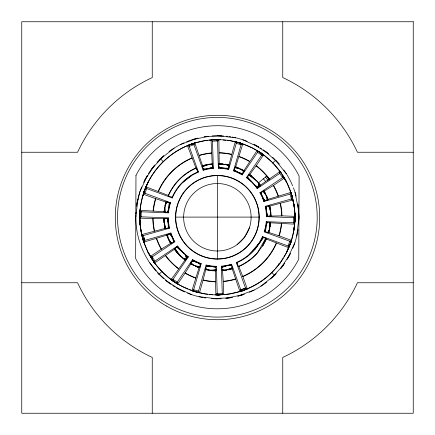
<?xml version="1.0" encoding="UTF-8"?>
<svg xmlns="http://www.w3.org/2000/svg" width="435" height="435" viewBox="0 0 435 435"><rect width="100%" height="100%" fill="white"/><g stroke="black" fill="none" stroke-linecap="round" stroke-linejoin="round"><path stroke-width="0.65" d="M139.727 217.451L140.287 209.273L139.755 215.167L140.26 211.698M215.537 281.543L215.542 270.951C217.19 270.14 214.477 266.992 216.38 266.318L217.223 293.505L215.869 294.892L215.537 281.543A64.309 64.309 0 0 1 203.112 279.971L205.755 269.711C204.363 268.515 207.772 266.144 206.098 265.013L198.501 291.135L199.469 292.815L203.112 279.971M217.315 139.613L218.881 139.63L217.522 141.016L218.365 168.204C220.213 167.497 217.587 164.397 219.202 163.565L218.881 139.63L211.051 139.869L212.215 163.783L212.574 163.984L212.9 168.111L213.34 168.356L212.498 141.168L211.051 139.869L220.371 139.836M295.022 217.07L294.017 229.702L291.129 241.539L286.42 252.778L283.93 256.808M139.727 216.467L140.266 225.276L139.967 221.42M295.017 218.055L295.017 216.576M139.733 216.217L139.733 218.169L163.669 218.674L163.892 218.332L168.03 218.294L168.307 217.875L141.125 216.82L139.733 218.169L139.727 216.597M295.012 218.549L295.017 216.353A77.647 77.647 0 0 0 238.418 142.517M139.76 214.868L140.277 209.507L139.733 218.419M295.001 219.022L294.74 213.085M294.185 227.679L294.017 229.702L294.93 221.051L294.729 212.53M139.744 215.499L139.852 220.137M249.38 174.402L249.793 174.419L256.253 165.664L263.594 154.871L261.674 155.203L246.384 177.687L247.015 177.708L249.38 174.402L254.214 178.475L258.531 183.097L258.45 187.012L255.372 185.653L247.471 177.067L249.277 179.508L251.425 181.438M165.61 203.776L166.975 202.025C165.387 205.026 163.609 208.697 164.974 212.101L165.121 205.82L166.181 201.753L170.123 202.993L170.52 202.683L144.996 193.281L143.251 194.13L155.512 198.643L165.86 202.009L166.181 201.753L170.123 202.993M269.134 230.746L267.77 232.497C269.357 229.495 271.135 225.825 269.771 222.421L269.624 228.701L268.564 232.768L264.719 231.447L264.224 231.839L289.748 241.24L291.493 240.392L279.237 235.873L268.884 232.513L268.564 232.768M207.549 140.369L205.521 140.521L193.662 143.322L187.447 145.611L189.22 146.399L198.425 171.999L197.93 171.896L196.348 168.079L195.946 167.997L187.447 145.611L194.815 142.963L193.95 144.697L203.156 170.297C204.695 169.052 201.242 166.915 202.52 165.632L194.815 142.963L193.662 143.322C170.428 150.874 151.244 169.742 143.621 192.982C141.359 201.438 139.205 210.159 139.88 218.984M222.486 294.74A77.647 77.647 0 0 0 294.712 224.177L295.022 217.56L294.718 213.509M168.307 217.875A49.068 49.068 0 0 0 169.53 228.168L168.307 227.935L168.03 218.294M211.579 139.831A77.647 77.647 0 0 0 140.032 210.344L139.727 216.962A77.647 77.647 0 0 0 219.778 294.87M140.282 211.187L139.787 214.102L140.266 211.464M169.084 206.717L169.28 202.819C170.237 206.125 167.464 209.648 168.503 212.851L141.321 211.796L140.293 210.632M294.93 221.051L293.679 223.014L293.424 222.725L266.242 221.671L266.552 222.22L265.464 231.703L264.621 231.529M169.922 241.947L171.559 243.203L168.253 238.429L167.513 236.629L167.644 234.557L168.253 238.429L170.852 243.654L174.283 241.468L174.848 241.74L152.223 256.873L150.341 256.449L148.052 252.246L143.436 240.968L141.679 234.579L140.391 226.553L142.044 236.102L143.811 242.116L166.735 235.199L166.844 234.808L170.765 233.492L170.901 233.002L144.725 240.403L143.811 242.116L143.322 240.626M264.828 192.575L263.186 191.318L266.492 196.087L267.231 197.887L267.101 199.964L266.492 196.087L263.898 190.867L260.462 193.048L259.896 192.781L282.522 177.649L284.408 178.073L286.692 182.276L291.423 193.896L294.109 205.412L294.577 210.507M139.836 215.613L139.727 216.962L140.728 204.814L140.413 208.001M140.005 213.585L140.282 210.214M294.294 226.33L295.022 217.56L294.017 229.702L294.609 223.96M140.423 208.05L140.728 204.814L140.407 208.109M294.685 222.655L294.99 219.452M140.407 208.169L140.728 204.814M139.766 214.689L140.282 209.425M169.28 202.819L168.715 208.566L167.41 212.253L168.503 212.851A49.068 49.068 0 0 1 170.52 202.683M294.593 223.78L294.017 229.702L294.941 220.73M294.723 222.464L294.979 219.827M212.9 168.111L203.303 169.057L203.156 170.297A49.068 49.068 0 0 1 213.34 168.356M168.198 212.296L164.136 212.052L164.381 209.964M270.363 224.558L270.608 222.47L266.552 222.22M135.812 216.945L137.933 199.094L136.862 204.189L139.901 191.759L147.432 175.435M296.735 236.085L298.932 217.576L297.98 204.814M164.136 212.052L164.495 207.778M270.608 222.47L270.255 226.744M206.435 265.388L206.32 266.242L215.852 266.66M143.137 195.652L144.246 191.155M143.735 192.64L143.251 194.13L148.324 181.743L145.355 188.23L143.621 192.982L143.142 195.581L143.621 192.982L145.959 186.784L168.274 195.451L168.356 195.853L172.135 197.343L172.26 197.963L146.736 188.562L146.111 187.137M139.798 213.906L140.277 211.29M143.142 195.598L143.621 192.982M279.912 172.673L279.77 173.44A76.245 76.245 0 0 1 282.522 177.649M154.974 261.082L154.626 263.001L174.283 249.347L174.266 248.934L177.589 246.471L177.578 245.965L154.974 261.082A76.245 76.245 0 0 1 152.223 256.873M168.307 227.935L168.704 225.89L167.17 218.386L168.041 220.279M266.715 216.228L267.574 216.135L266.041 208.631L266.438 206.587L266.785 216.124L266.438 216.646L293.62 217.701L295.017 216.353L281.962 215.847L266.785 216.124M164.876 205.837L165.86 202.009M269.869 228.685L268.884 232.513M264.719 231.447L265.66 227.799M228.995 164.811L235.275 141.707L236.248 143.387L228.647 169.503L228.31 169.133L229.272 165.11L225.107 164.098M142.87 239.125L143.436 240.968L142.441 237.619L143.023 235.368L141.679 234.579L164.832 228.473C166.029 229.838 168.399 226.543 169.53 228.168L143.354 235.563L143.023 235.368M291.722 199.154L291.39 198.958L265.214 206.353C266.329 208.039 268.727 204.646 269.912 206.043L293.065 199.942L291.722 199.154L292.304 196.903L290.933 192.406L268.014 199.317C267.737 201.133 263.914 199.496 263.844 201.514L290.025 194.119L290.933 192.406L291.423 193.896M228.31 169.133L229.272 165.11L218.859 163.788M174.283 241.468L170.765 233.492M169.519 204.885L170.025 203.074M193.434 291.124L191.949 290.629L193.673 289.732L201.269 263.61C199.252 263.664 200.856 267.498 199.04 267.759L191.949 290.629L199.469 292.815L193.091 291.015L189.345 289.444M241.969 174.473L234.318 169.993C232.779 173.054 234.998 167.094 235.705 166.763L242.795 143.893L241.077 144.79L233.475 170.911A49.068 49.068 0 0 1 242.181 174.924L257.487 152.419L257.074 150.532L243.953 170.574L244.127 170.944L241.969 174.473L242.181 174.924M185.022 273.18L190.791 263.947C189.823 262.392 193.831 261.174 192.564 259.597L177.257 282.103L177.67 283.99L185.022 273.18A64.603 64.603 0 0 0 195.598 278.085M290.504 243.361L291.493 240.392L291.015 241.882M288.633 247.379L288.013 245.96L262.484 236.558C262.43 238.549 266.318 237.254 266.47 239.071L288.791 247.738L291.129 241.539L286.42 252.778L291.129 241.539M164.724 226.695L165.947 228.544L164.142 222.53L163.979 220.431L164.734 218.343L164.142 222.53L165.131 228.756M270.026 207.827L268.803 205.978L270.603 211.992L270.766 214.091L270.01 216.173L270.603 211.992L269.613 205.766M257.808 252.278L262.615 245.797L265.611 238.358L257.808 252.278A53.489 53.489 0 0 1 238.402 266.443L236.939 262.648L236.319 262.522L245.525 288.117L246.944 288.753L245.525 288.117A76.245 76.245 0 0 1 241.751 289.503L240.794 289.819L239.93 291.559L232.225 268.89C233.541 267.612 229.99 265.453 231.589 264.224L240.794 289.819L240.62 290.167L242.909 290.591L247.297 288.911L242.877 276.616L238.804 266.524L238.402 266.443M249.418 227.809C247.123 234.514 242.795 240.424 237.097 244.633A33.74 33.74 0 0 1 185.245 227.559A33.74 33.74 0 0 1 217.505 183.521A33.74 33.74 0 0 1 249.418 227.809L244.59 237.195L237.097 244.633M228.223 169.041L218.887 167.067L218.365 168.204A49.068 49.068 0 0 1 228.647 169.503M287.029 259.69L294.843 242.763M192.776 260.048L192.4 260.826L200.66 263.773M236.319 262.522C247.939 257.558 257.433 248.135 262.484 236.558M262.615 245.797L266.394 238.668M236.939 262.648A49.427 49.427 0 0 0 254.714 249.641L259.13 243.703L262.609 237.173M290.205 193.776L290.933 192.406M262.702 246.096L266.47 239.071M167.41 212.253L168.421 210.426M266.323 224.09L267.335 222.269L266.03 225.955L265.464 231.703L265.225 229.636M275.6 268.275L280.015 263.142L283.218 257.96M139.82 213.465L141.065 211.508M241.914 174.359L244.127 170.944L235.308 166.866M144.844 179.949L154.838 165.012M280.646 268.4L289.9 254.567M259.13 243.703L263.344 237.466L254.714 249.641M173.07 279.319L188.36 256.835L187.73 256.808L185.37 260.119L184.957 260.103L171.151 279.651L177.67 283.99L177.257 282.103A76.245 76.245 0 0 1 173.07 279.319L171.151 279.651L172.418 280.57M257.172 188.556C256.661 186.626 260.712 186.974 260.462 185.174L280.118 171.52L281.032 172.798L280.118 171.52L279.77 173.44L257.172 188.556A49.068 49.068 0 0 0 246.384 177.687M274.713 269.298C265.867 279.602 253.801 286.725 241.082 291.2L239.93 291.559L242.909 290.591L240.104 291.211M249.152 254.649L258.994 243.252M151.576 169.063L163.783 155.871M270.51 279.134L283.174 265.459M272.647 163.174L275.551 160.336M159.036 274.333L161.94 271.494M140.01 217.897L140.57 217.353M293.897 217.435L295.017 216.353L295.017 217.919M171.401 197.055L172.26 197.963A49.068 49.068 0 0 1 182.809 182.428L185.593 179.873L191.704 175.441L198.425 171.999M257.156 188.05L257.797 187.469L255.372 185.653L257.15 187.925M144.784 189.687L146.579 188.208M288.166 246.313L289.96 244.834M256.563 180.514L258.58 182.787L266.775 176.088L269.075 179.013M159.922 159.362L174.565 147.835A81.562 81.562 0 0 0 168.981 151.603M260.701 286.274L274.822 275.154M182.809 182.428L191.704 175.441M210.486 164.218L212.617 164.827L208.403 164.528L202.531 166.746L204.292 165.392L212.574 163.984L212.791 168.046M224.264 270.304L222.127 269.695C225.504 270.043 229.571 270.32 232.219 267.775L226.341 269.994L222.171 270.532L221.953 266.476L221.404 266.16L222.252 293.353L223.693 294.653L223.285 281.592L222.53 270.739L222.171 270.532M177.589 246.471L174.266 248.934L178.306 253.795L185.37 260.119M170.852 243.654L170.482 243.48L161.206 249.179L150.341 256.449L154.626 263.001L153.718 261.723M263.898 190.867L264.262 191.041L273.539 185.343L284.408 178.073L283.604 176.73L286.692 182.276L280.368 171.863L272.489 162.57L263.257 154.621L257.074 150.532L263.594 154.871L262.327 153.952M210.921 168.258L212.748 167.257L203.553 169.808M231.197 264.714L223.824 266.263L221.997 267.259L221.845 266.41M192.988 290.091L193.673 289.732A76.245 76.245 0 0 0 198.501 291.135M202.531 166.746L206.337 164.919M228.408 269.602L232.219 267.775M263.985 201.03L264.768 200.676L260.462 193.048M278.786 263.599L280.015 263.142M180.623 144.447L198.115 138.004M237.88 296.056L254.122 290.074M241.751 289.503L245.525 288.117M188.899 145.024L193.662 143.322L193.319 143.43M245.846 289.498L241.082 291.2L229.223 294L226.521 294.201M227.211 164.686L229.055 165.92L225.14 164.338L218.865 164.631L220.958 163.892M207.533 269.836L205.69 268.596C208.795 269.972 212.579 271.489 215.88 269.89L209.605 270.184L205.472 269.412M190.361 144.463L193.662 143.322L191.835 143.931L194.124 144.355M209.056 168.541L212.748 167.257M225.689 265.981L221.997 267.259L227.538 265.627L231.442 265.464L229.375 265.209M244.383 290.058L241.082 291.2L241.425 291.091M242.909 290.591L241.082 291.2L247.297 288.911L246.585 288.595M170.732 233.611L166.844 234.808L167.513 236.629M202.264 165.947L204.292 165.392M230.458 269.124L232.486 268.569M202.52 165.632L206.359 164.68M232.225 268.89L228.391 269.841M191.835 143.931L194.641 143.311M192.471 139.591L208.795 136.356M225.95 298.165L242.279 294.93M226.379 168.66L228.429 168.28L218.892 167.856M210.225 266.166L208.365 265.861L206.32 266.242L210.225 266.166L215.858 267.449L213.971 266.568M208.3 164.31L212.215 163.783M226.445 270.211L222.53 270.739M218.865 164.631L223.052 164.071M211.693 270.445L215.88 269.89M171.33 235.232L169.976 233.84L172.695 238.402L173.619 241.893L174.848 241.74A49.068 49.068 0 0 1 170.901 233.002M221.953 266.476L223.824 266.263M208.898 140.271L211.6 140.07M214.297 139.863L217.674 139.613L215.744 139.63L217.788 140.739M219.773 294.707L215.869 294.892L223.693 294.653L215.048 294.74M222.475 294.5L225.172 294.299M242.425 169.998L243.671 171.646L240.691 169.123L235.058 167.665L237.129 167.551M192.319 264.518L191.074 262.87L194.053 265.399L195.821 266.215L197.615 266.97L199.692 266.851L194.053 265.399L190.617 263.577M204.923 136.655L223.552 135.932M211.861 298.562L229.821 297.866M212.617 139.76L217.674 139.613L214.178 139.678M222.127 294.761L217.07 294.908L217.435 294.908M224.52 168.356L228.429 168.28M220.567 294.843L217.07 294.908L219.001 294.892L216.956 293.783M21.75 152.25L77.56 152.25A154.403 154.403 0 0 1 152.25 77.56L152.25 21.75M413.25 152.25L357.439 152.25A154.403 154.403 0 0 0 282.75 77.56L282.75 21.75M175.522 217.098L259.222 217.098L259.222 217.424A41.847 41.847 0 0 1 217.533 259.108L217.212 259.108A41.847 41.847 0 0 1 175.522 217.206A41.847 41.847 0 0 1 217.321 175.414A41.847 41.847 0 0 1 259.222 217.098M21.75 282.75L77.56 282.75A154.403 154.403 0 0 0 152.25 357.439L152.25 413.25M413.25 282.75L357.439 282.75A154.403 154.403 0 0 1 282.75 357.439L282.75 413.25M167.959 218.397L163.892 218.332L163.979 220.431M140.032 210.344L163.941 211.687M270.809 222.829L294.712 224.177M213.786 270.63L215.891 270.728M219.202 163.565L223.144 163.848M215.542 270.951L211.6 270.673M223.068 140.059L225.77 140.282M227.119 140.391L229.816 140.614L237.048 142.381M207.625 294.125L204.928 293.902L193.091 291.015L194.929 291.591L193.33 289.911M209.654 294.294L212.351 294.517M240.403 173.527L242.344 173.695L234.084 170.743M195.886 261.772L194.342 260.995L192.4 260.826L197.452 262.495L200.426 264.529L199.045 263.164M215.744 139.63L218.604 139.907M219.001 294.892L216.141 294.615L217.223 293.505A76.245 76.245 0 0 0 222.252 293.353M217.69 135.698L236.2 137.9A81.562 81.562 0 0 0 232.241 137.063M217.06 298.823L198.55 296.621A81.562 81.562 0 0 0 203.167 297.578M203.303 169.057L205.369 169.313M235.058 167.665L238.924 168.301M195.821 266.215L199.692 266.851M209.637 270.423L205.755 269.711M172.135 197.343A49.427 49.427 0 0 1 197.811 171.868L197.93 171.896M206.522 265.481L208.365 265.861M279.069 171.569L280.368 171.863M238.364 142.702L242.795 143.893L235.275 141.707L241.653 143.506L252.893 148.21L263.257 154.621L261.043 153.055L262.055 155.137M238.858 172.749L242.344 173.695M236.798 142.082L241.653 143.506L241.311 143.392M197.947 292.44L193.091 291.015L196.435 292.032M238.309 142.49L241.653 143.506L239.815 142.925L241.42 144.61M197.615 266.97L199.437 267.655M235.705 166.763L239.081 168.117M199.04 267.759L195.663 266.405M188.099 288.922C173.712 283.457 161.602 272.957 152.832 260.429M256.438 180.721L248.891 175.082L251.854 176.371M185.854 259.434L182.89 258.151L186.338 258.765L185.468 255.013L176.953 247.047L179.378 248.869L183.32 253.083M239.815 142.925L242.447 144.072M192.297 290.449L194.929 291.591M176.175 287.573L191.868 294.734M242.877 139.787L258.591 147.041M218.887 167.067L220.773 167.953M240.734 168.883L243.953 170.574M194.015 265.638L190.791 263.947M192.83 260.163L194.342 260.995M248.891 175.082L254.214 178.475M180.063 289.792L165.697 280.363A81.562 81.562 0 0 0 171.058 284.398M171.205 278.601L171.488 279.901L177.67 283.99M254.682 144.73L268.515 153.985M258.417 151.347L263.257 154.621L259.738 152.19M172.69 279.384L173.706 281.467L171.488 279.901L176.333 283.174M171.488 279.901L175.011 282.331M247.015 177.708L249.277 179.508M186.805 258.102L185.468 255.013L187.73 256.808M249.793 174.419L252.164 176.322M184.957 260.103L180.324 256.166L174.283 249.347M261.043 153.055L263.208 154.936L261.674 155.203A76.245 76.245 0 0 0 257.487 152.419M171.537 279.585L173.706 281.467M157.932 272.93L169.177 283.06M176.953 247.047L181.286 251.033M265.567 151.462L279.248 164.12A81.562 81.562 0 0 0 275.605 160.151M234.318 169.993L235.699 171.357M271.462 272.212L274.295 275.11M160.776 159.085L163.136 161.505M262.762 197.691L263.414 199.29L264.768 200.676L262.762 197.691L261.13 192.629L261.283 194.57M176.164 251.729L180.324 256.166M294.451 223.884L293.424 222.725A76.245 76.245 0 0 0 293.62 217.701M263.186 191.318L265.693 194.314M169.052 240.202L171.559 243.203M159.476 274.708L149.531 262.533A81.562 81.562 0 0 0 156.062 271.048M275.268 159.808L286.388 173.929M258.58 182.787L260.462 185.174M177.594 246.596L179.378 248.869M259.113 186.544L258.531 183.097L260.478 185.587M268.846 178.078L269.64 179.122M266.737 175.854L269.608 179.628M266.497 176.055L268.944 179.274M185.468 255.013L187.273 257.449L188.36 256.835A49.068 49.068 0 0 1 177.578 245.965M176.213 251.425L174.957 248.45L180.536 256.041M150.717 256.536L154.376 262.658L148.052 252.246L154.376 262.658M169.976 233.84L171.983 236.83M174.957 248.45L178.306 253.795M264.262 191.041L265.932 194.276M170.482 243.48L168.813 240.245M236.814 262.626L237.222 263.387M284.028 177.986L282.772 175.403L282.897 177.73M266.704 214.243L267.574 216.135L266.557 212.362M288.481 247.026L288.013 245.96A76.245 76.245 0 0 0 289.748 241.24M258.531 183.097L259.793 186.071M266.682 195.935L268.014 199.317M168.062 238.587L166.735 235.199M268.803 205.978L270.352 209.904M164.392 224.618L165.947 228.544M197.811 171.868L196.348 168.079A53.489 53.489 0 0 0 168.356 195.853M263.414 199.29L264.018 200.91M267.231 197.887L267.906 199.714M294.582 210.681L294.109 205.412L291.314 193.553L291.771 196.196L291.314 193.553L291.88 195.391M143.865 237.51L144.725 240.403A76.245 76.245 0 0 1 143.865 237.51L143.354 235.563M167.17 218.386L168.187 222.16M291.314 193.553L294.109 205.412L294.587 210.774M143.088 238.984L143.436 240.968L140.635 229.109L140.391 226.51M295.039 192.357L298.666 210.638A81.562 81.562 0 0 0 297.839 203.95M265.676 206.783L266.041 208.631M168.704 225.89L169.068 227.739M269.912 206.043L270.597 209.936M164.832 228.473L164.153 224.58M139.776 220.132L140.233 222.736M143.093 239.016L143.436 240.968M294.745 213.199L294.974 214.509M140.233 222.633L139.776 220.012L140.266 225.259M294.751 213.384L294.979 214.705M140.113 221.801L140.342 223.122M294.756 213.634L295.006 215.668M140.103 221.556L140.331 222.899M292.304 196.903L292.728 199.741L291.39 198.958A76.245 76.245 0 0 0 290.025 194.119M142.017 234.78L142.441 237.619M139.956 221.806L140.266 225.129M140.385 226.456L140.635 229.109L140.434 226.412M294.696 211.785L294.984 214.972M139.76 219.55L140.282 225.286M294.702 211.997L294.995 215.292M139.749 219.229L139.869 220.545M139.988 221.866L140.282 225.156M140.402 226.477L140.635 229.109L140.413 226.548M294.723 212.459L295.001 215.472M294.56 210.589L294.109 205.412L294.517 210.812M270.831 211.899L271.076 215.847M163.919 222.617L163.669 218.674M173.462 239.951L173.619 241.893M140.081 221.687L140.282 224.384M269.771 222.421L270.032 226.635M164.713 207.886L164.974 212.101M151.848 256.786L151.973 259.119M270.766 214.091L270.853 216.19M295.012 216.097L295.017 216.451M217.533 175.414L217.533 259.108M265.252 176.866A62.64 62.64 0 0 1 268.074 180.476M263.142 178.415A60.03 60.03 0 0 1 265.649 181.58M281.657 223.672A64.603 64.603 0 0 1 279.237 235.873M276.529 243.225A64.603 64.603 0 0 1 242.877 276.616M235.509 279.265A64.603 64.603 0 0 1 223.285 281.592M215.461 281.837A64.603 64.603 0 0 1 203.118 280.271M178.491 268.852A64.603 64.603 0 0 1 165.479 255.736M161.206 249.179A64.603 64.603 0 0 1 156.382 238.559M154.256 231.028A64.603 64.603 0 0 1 152.788 218.674M153.087 210.85A64.603 64.603 0 0 1 155.512 198.643M158.215 191.297A64.603 64.603 0 0 1 191.868 157.905M199.235 155.257A64.603 64.603 0 0 1 211.459 152.93M219.283 152.685A64.603 64.603 0 0 1 231.627 154.251M239.147 156.437A64.603 64.603 0 0 1 249.723 161.341M256.253 165.664A64.603 64.603 0 0 1 269.265 178.78M273.539 185.343A64.603 64.603 0 0 1 278.362 195.957M280.493 203.493A64.603 64.603 0 0 1 281.962 215.847M281.374 223.574A64.309 64.309 0 0 1 278.933 235.857M276.29 243.04A64.309 64.309 0 0 1 242.697 276.372M235.493 278.965A64.309 64.309 0 0 1 223.193 281.309M195.766 277.829A64.309 64.309 0 0 1 185.109 272.892M178.731 268.667A64.309 64.309 0 0 1 165.67 255.508M161.494 249.092A64.309 64.309 0 0 1 156.638 238.402M154.555 231.034A64.309 64.309 0 0 1 153.076 218.598M153.376 210.948A64.309 64.309 0 0 1 155.812 198.665M158.454 191.482A64.309 64.309 0 0 1 192.047 158.144M199.252 155.556A64.309 64.309 0 0 1 211.557 153.212M219.207 152.979A64.309 64.309 0 0 1 231.632 154.55M238.984 156.687A64.309 64.309 0 0 1 249.636 161.63M256.019 165.855A64.309 64.309 0 0 1 266.775 176.088M273.251 185.43A64.309 64.309 0 0 1 278.112 196.12M280.189 203.488A64.309 64.309 0 0 1 281.668 215.923M257.939 252.485A53.722 53.722 0 0 1 238.804 266.524M168.274 195.451A53.722 53.722 0 0 1 195.946 167.997M266.242 221.671A49.068 49.068 0 0 1 264.224 231.839M231.589 264.224A49.068 49.068 0 0 1 221.404 266.16M216.38 266.318A49.068 49.068 0 0 1 206.098 265.013M201.269 263.61A49.068 49.068 0 0 1 192.564 259.597M259.896 192.781A49.068 49.068 0 0 1 263.844 201.514M265.214 206.353A49.068 49.068 0 0 1 266.438 216.646M214.292 139.673A77.647 77.647 0 0 1 237.108 142.163M141.125 216.82A76.245 76.245 0 0 1 141.321 211.796M144.996 193.281A76.245 76.245 0 0 1 146.736 188.562M189.22 146.399A76.245 76.245 0 0 1 193.95 144.697M212.498 141.168A76.245 76.245 0 0 1 217.522 141.016M236.248 143.387A76.245 76.245 0 0 1 241.077 144.79M298.019 229.468A81.562 81.562 0 0 1 292.809 248.265M290.596 253.186A81.562 81.562 0 0 1 288.062 257.95M284.843 263.088A81.562 81.562 0 0 1 280.825 268.509M276.383 273.566A81.562 81.562 0 0 1 272.527 277.351M266.845 282.103A81.562 81.562 0 0 1 260.75 286.333M260.179 286.687A81.562 81.562 0 0 1 249.407 292.266M244.388 294.218A81.562 81.562 0 0 1 237.934 296.191M232.681 297.371A81.562 81.562 0 0 1 226.004 298.366M221.306 298.725A81.562 81.562 0 0 1 211.867 298.638M205.837 298.002A81.562 81.562 0 0 1 204.499 297.801M197.892 296.463A81.562 81.562 0 0 1 187.615 293.201M184.516 291.912A81.562 81.562 0 0 1 176.148 287.638M175 286.953A81.562 81.562 0 0 1 172.733 285.523M163.652 278.634A81.562 81.562 0 0 1 157.861 273.033M149.161 261.979A81.562 81.562 0 0 1 143.882 252.632M143.593 252.028A81.562 81.562 0 0 1 135.829 215.64M135.889 213.683A81.562 81.562 0 0 1 135.954 212.383M136.536 206.391A81.562 81.562 0 0 1 136.835 204.385M137.058 203.053A81.562 81.562 0 0 1 137.862 199.089M138.015 198.436A81.562 81.562 0 0 1 141.679 186.876M143.561 182.553A81.562 81.562 0 0 1 147.367 175.408M148.422 173.69A81.562 81.562 0 0 1 154.349 165.49M156.986 162.434A81.562 81.562 0 0 1 160.259 159.031M161.233 158.09A81.562 81.562 0 0 1 163.723 155.822M175.142 147.481A81.562 81.562 0 0 1 184.103 142.794M186.577 141.734A81.562 81.562 0 0 1 196.163 138.504M204.064 136.791A81.562 81.562 0 0 1 208.071 136.231M212.095 135.867A81.562 81.562 0 0 1 221.535 135.802M226.233 136.182A81.562 81.562 0 0 1 227.57 136.34M228.908 136.519A81.562 81.562 0 0 1 230.914 136.829M236.852 138.058A81.562 81.562 0 0 1 247.134 141.321M253.904 144.333A81.562 81.562 0 0 1 258.646 146.91M260.375 147.954A81.562 81.562 0 0 1 261.511 148.672M263.197 149.787A81.562 81.562 0 0 1 268.096 153.386M272.696 157.329A81.562 81.562 0 0 1 274.648 159.194M283.821 169.96A81.562 81.562 0 0 1 286.447 173.886M286.801 174.457A81.562 81.562 0 0 1 292.641 185.843M293.397 187.713A81.562 81.562 0 0 1 296.132 196.049M298.84 213.324A81.562 81.562 0 0 1 298.888 220.077M135.97 175.392L135.649 258.499A91.535 91.535 0 0 0 298.774 259.13L299.095 176.023A91.535 91.535 0 0 0 135.97 175.392M413.25 21.75L21.75 21.75L21.75 413.25L413.25 413.25L413.25 21.75M196.413 253.235A41.635 41.635 0 0 0 259.01 217.424A41.635 41.635 0 0 0 196.696 181.123A41.635 41.635 0 0 0 196.413 253.235M161.516 300.003A99.832 99.832 0 0 0 316.957 224.259A99.832 99.832 0 0 0 173.641 127.515A99.832 99.832 0 0 0 161.516 300.003M166.398 306.012A102.203 102.203 0 0 0 319.703 217.5A102.203 102.203 0 0 0 166.398 128.988A102.203 102.203 0 0 0 166.398 306.012"/></g></svg>
